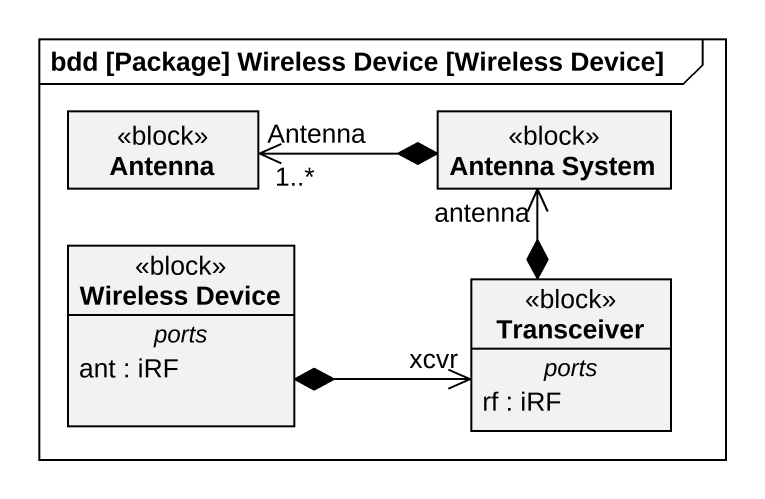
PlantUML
@startuml
mainframe bdd [Package] Wireless Device [Wireless Device]
hide circle
hide empty members
class Antenna <<block>>
class "Antenna System" as Antenna_System <<block>>
class "Wireless Device" as Wireless_Device <<block>> {
  -- ports --
  ant : iRF
}
class Transceiver <<block>> {
  -- ports --
  rf : iRF
}
Antenna "Antenna\n1..*" <-right-* Antenna_System
Transceiver *-up-> "antenna" Antenna_System
Transceiver "xcvr" <-left-* Wireless_Device
@enduml
